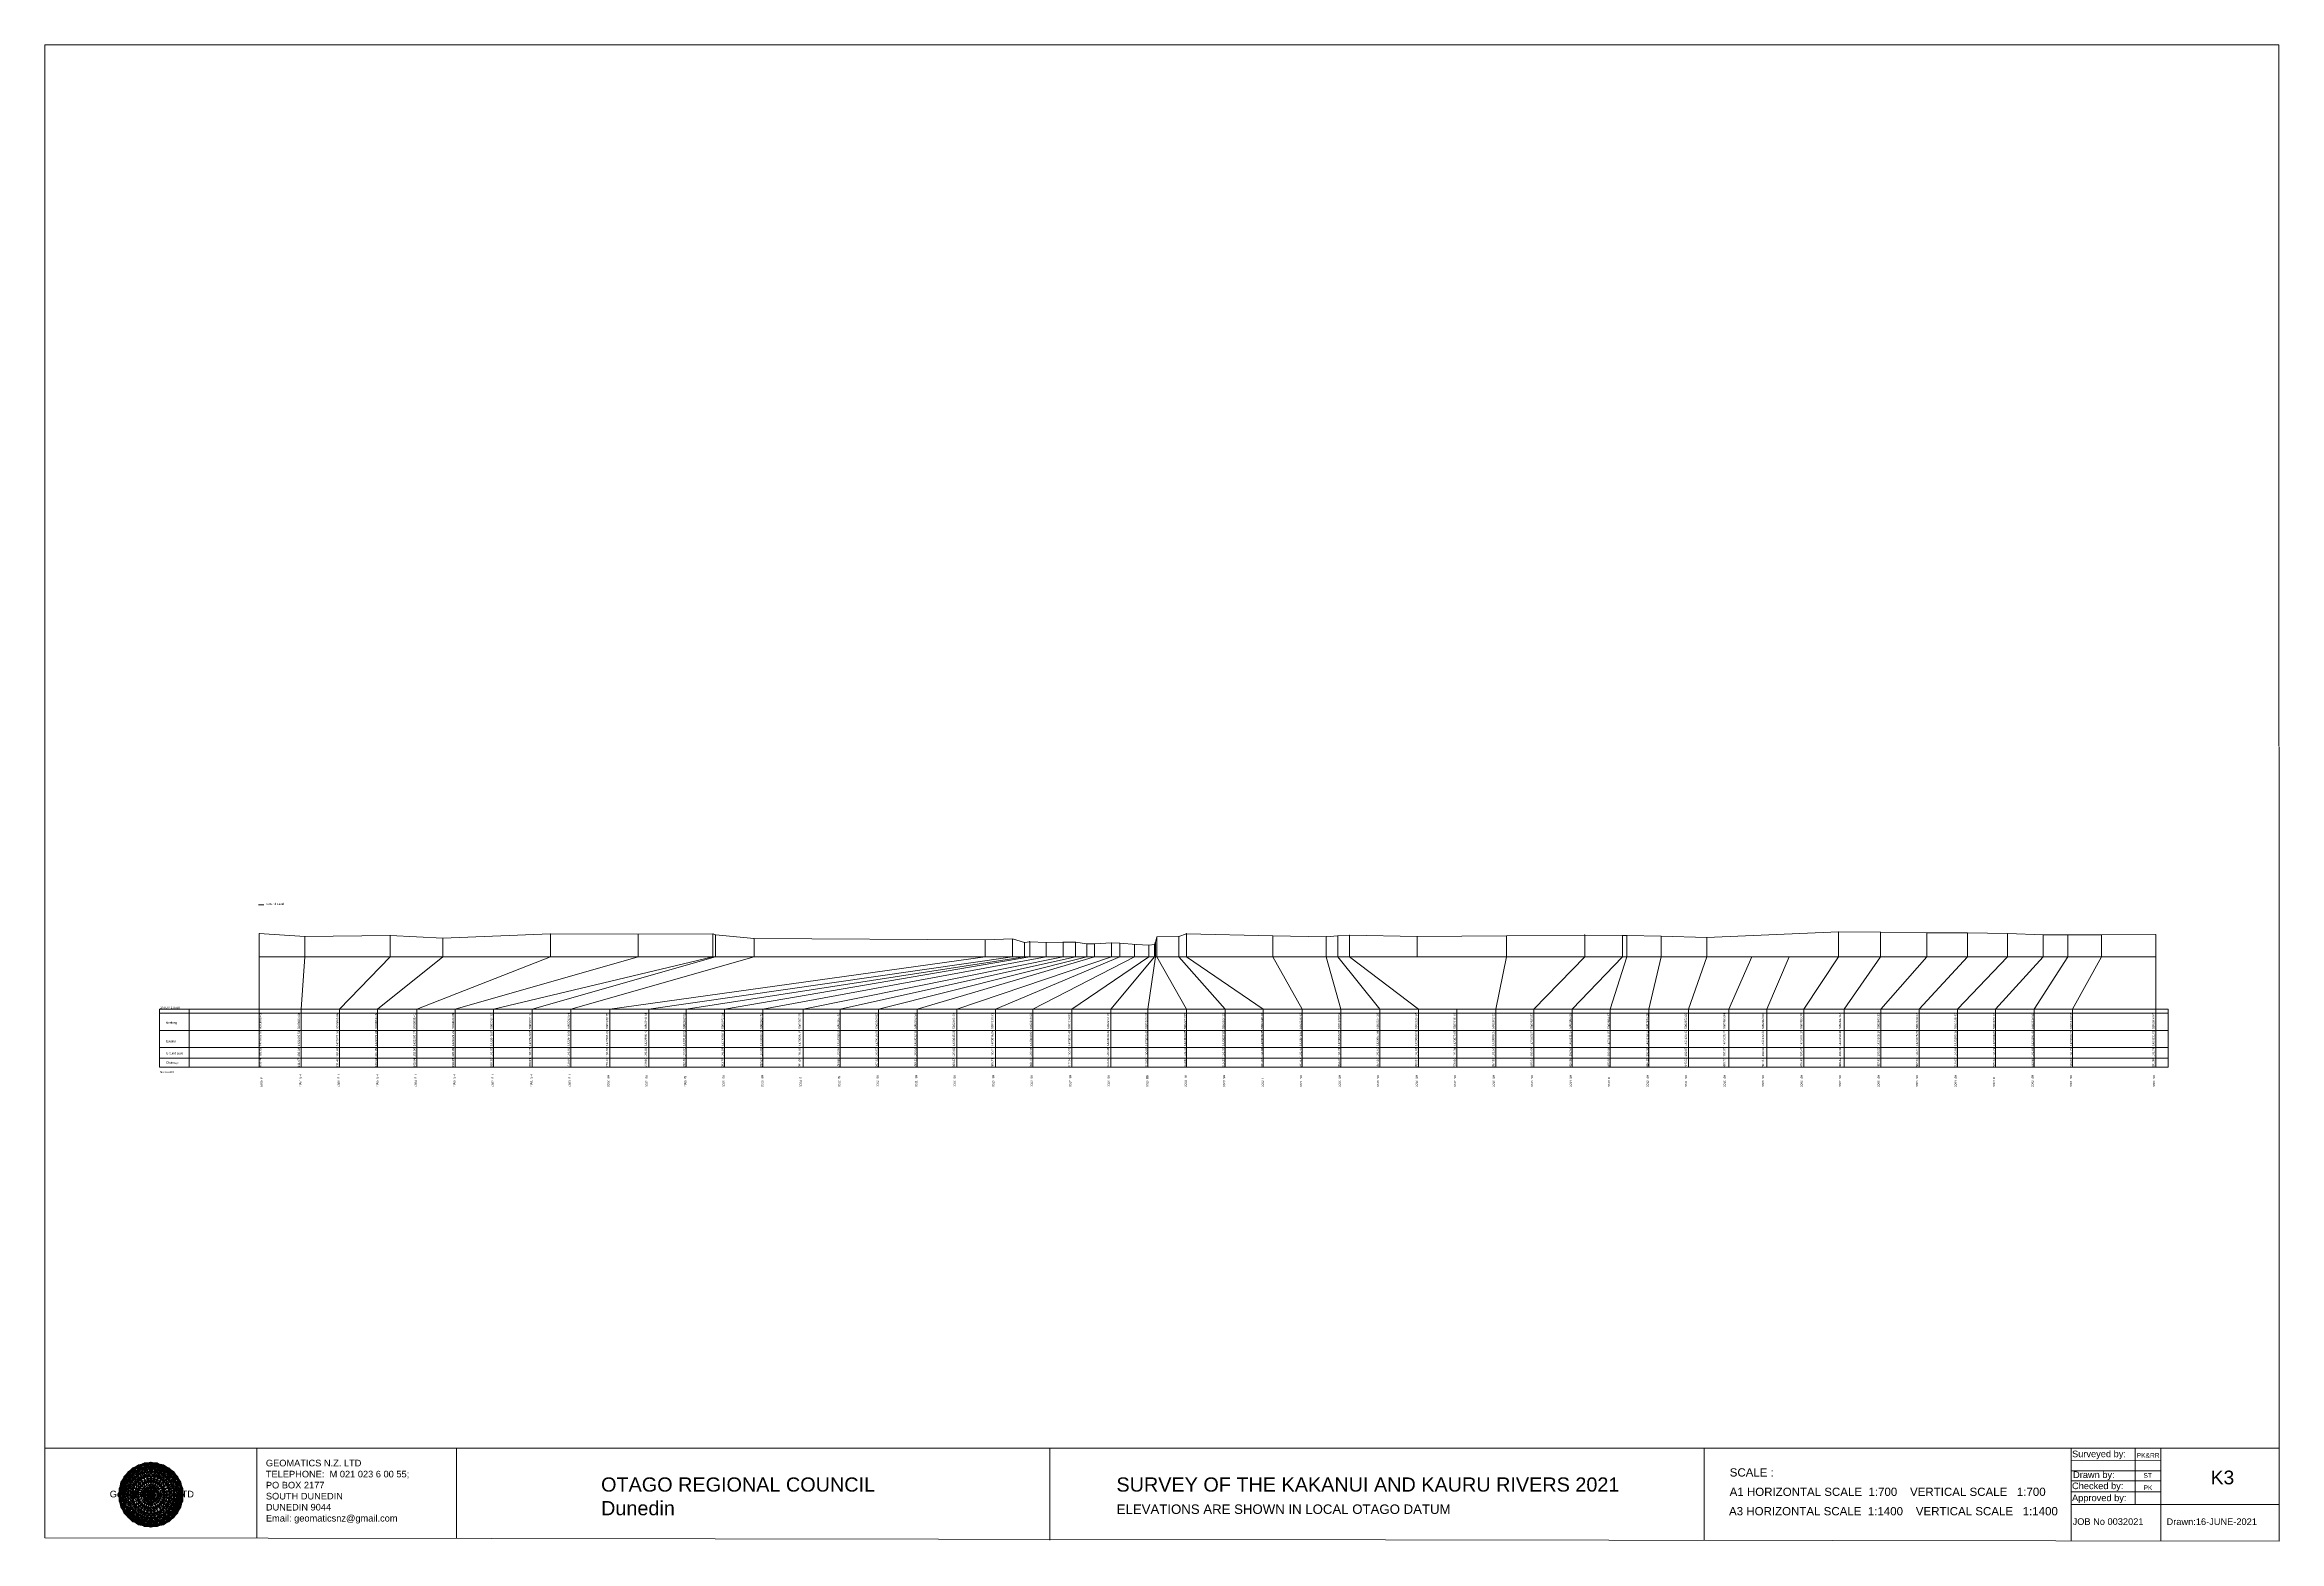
# Model space of a CAD drawing. Header units: millimetres. Extents: x -13804604 to 13046302109, y -19137686871 to 1424964600.
# Drawn here: x -12656687 to -12124426, y 48319 to 404688 of the extents above; entities that cross this region are included whole.
import ezdxf

# ---------------------------------------------------------------- set-up
doc = ezdxf.new("R2010")
doc.units = ezdxf.units.MM
doc.header["$PDMODE"] = 35
doc.header["$PDSIZE"] = 20
doc.layers.get('0').update_dxf_attribs({"lineweight": 0})
doc.layers.add('CODE', color=50, linetype='Continuous', lineweight=0)
doc.layers.add('geo', color=7, linetype='Continuous', lineweight=0)
doc.styles.get("Standard").update_dxf_attribs({"font": 'arial.ttf'})

# ---------------------------------------------------------------- blocks, each defined once
blk = doc.blocks.new('Geomatics_Circle_SPT')
at = {"layer": 'geo', "color": 2, "linetype": 'Continuous', "lineweight": 0}
for p, q in [((0, 25.2), (-25.2, 0)), ((-24.7, 4.9), (-4.9, 24.7)), ((-24.7, -4.9), (4.9, 24.7)), ((-9.7, 23.3), (-23.3, 9.6)), ((9.7, 23.3), (-23.3, -9.7)), ((-21, 14), (-14, 21)), ((-21, -14), (14, 21)), ((0, 0), (-17.8, 17.8)), ((-14, 21), (21, -14)), ((23.3, -9.7), (-9.7, 23.3)), ((-4.9, 24.7), (24.7, -4.9)), ((25.2, 0), (0, 25.2)), ((0, 0), (17.8, 17.8)), ((4.9, 24.7), (24.7, 4.9)), ((23.3, 9.7), (9.7, 23.3)), ((14, 21), (21, 14)), ((17.8, 18.1), (17.8, 18.1)), ((4.9, -24.7), (-24.7, 4.9)), ((-24.7, 0), (0, -24.7)), ((-23.3, 9.7), (9.7, -23.3)), ((14, -21), (-21, 14)), ((0, 0), (-17.8, -17.8)), ((21, 14), (-14, -21)), ((-9.7, -23.3), (23.3, 9.7)), ((24.7, 4.9), (-4.9, -24.7)), ((0, 0), (17.8, -17.8)), ((0, -24.8), (25.2, 0)), ((-4.9, -24.7), (-24.7, -4.9)), ((-23.3, -9.7), (-9.7, -23.3)), ((-14, -21), (-21, -14)), ((24.7, -4.9), (4.9, -24.7)), ((9.7, -23.3), (23.3, -9.7)), ((21, -14), (14, -21)), ((-17.8, -17.8), (-17.8, -17.8)), ((4.9, -24.7), (4.9, -24.7)), ((18.1, -17.8), (18.1, -17.8))]:
    blk.add_line(p, q, dxfattribs=at)
at = {"layer": 'geo', "color": 1, "linetype": 'Continuous', "lineweight": 0}
for p, q in [((-25.2, 0), (9.7, 23.3)), ((-25.2, 0), (-9.6, 23.3)), ((-4.9, 24.8), (-24.7, -4.9)), ((4.9, 24.7), (-24.7, 4.9)), ((14, 21), (-24.7, -4.9)), ((-14, 21), (-24.7, 4.9)), ((-23.3, 9.7), (0, 25.2)), ((-23.3, -9.6), (0, 25.2)), ((-23.3, -9.6), (17.8, 17.8)), ((-23.3, 9.7), (-17.8, 17.9)), ((-23.3, -9.6), (-17.8, 17.9)), ((-23.3, 9.7), (17.8, 17.8)), ((4.9, 24.8), (-21, -14)), ((-4.9, 24.7), (-21, 14)), ((14, 21), (-21, 14)), ((-14, 21), (-21, -14)), ((-17.9, 17.6), (-17.9, 17.6)), ((-17.8, 17.8), (9.7, 23.3)), ((-17.8, 17.8), (-9.6, 23.3)), ((-17.8, -17.8), (9.7, 23.3)), ((-17.8, -17.8), (-9.7, 23.3)), ((-9.7, -23.3), (-17.8, 17.8)), ((-17.8, 17.8), (9.7, -23.3)), ((-17.8, 17.8), (23.3, -9.6)), ((-17.8, 17.8), (23.3, 9.7)), ((4.9, 24.7), (-14, 21)), ((-4.9, 24.7), (-14, -20.9)), ((0, 0), (-14, 21)), ((-14, 21), (-4.9, -24.7)), ((-14, 21), (-14, 21)), ((24.7, -4.9), (-14, 21)), ((21, 14), (-14, 21)), ((-9.8, 23.1), (-9.8, 23.1)), ((-9.7, 23.3), (0, 25.2)), ((-9.7, 23.3), (0, -25.2)), ((-9.7, -23.3), (0, 25.2)), ((-9.6, 23.3), (17.8, -17.8)), ((-9.6, 23.3), (25.2, 0)), ((-9.6, 23.3), (17.8, 17.8)), ((-9.6, -23.3), (17.8, 17.9)), ((0, 0), (-4.9, 24.7)), ((-4.9, 24.7), (-4.9, 24.7)), ((21, -14), (-4.9, 24.7)), ((24.8, 4.9), (-4.9, 24.7)), ((14, 21), (-4.9, 24.7)), ((-0.2, 25.1), (-0.2, 25.1)), ((0, 25.2), (9.7, -23.3)), ((0, 25.2), (23.3, -9.7)), ((0, 25.2), (23.3, 9.7)), ((0, 25.2), (9.7, 23.3)), ((0, 0), (4.9, 24.7)), ((0, -25.2), (9.7, 23.3)), ((0, 0), (14, 21)), ((21, 14), (4.9, 24.8)), ((14, -21), (4.9, 24.7)), ((24.7, -4.9), (4.9, 24.7)), ((4.9, 24.7), (4.9, 24.7)), ((4.9, -24.7), (14, 21)), ((9.4, 23.3), (9.4, 23.3)), ((9.7, 23.3), (17.8, -17.8)), ((9.7, 23.3), (25.2, 0)), ((9.7, 23.3), (17.8, 17.9)), ((17.8, 17.8), (9.7, -23.3)), ((21, -14), (14, 21)), ((24.7, 4.9), (14, 21)), ((14, 21), (14, 21)), ((17.6, 17.9), (17.6, 17.9)), ((17.8, 17.8), (23.3, -9.7)), ((17.8, 17.8), (23.3, 9.7)), ((-25.2, 0), (23.3, 9.7)), ((-25.2, 0), (-23.3, 9.7)), ((-23.3, -9.7), (-25.2, 0)), ((-9.6, -23.3), (-25.2, 0)), ((9.7, -23.3), (-25.2, 0)), ((21, 14), (-24.7, 4.9)), ((-21, 14), (-24.7, -4.9)), ((0, 0), (-24.7, 4.9)), ((-24.7, 4.9), (-21, -14)), ((-24.7, 4.9), (-4.9, -24.7)), ((-24.7, 4.9), (14, -21)), ((-24.7, 4.9), (-24.7, 4.9)), ((0, 0), (-24.7, -4.9)), ((-17.8, -17.8), (-23.3, 9.7)), ((0, -25.2), (-23.3, 9.7)), ((-23.3, 9.7), (17.8, -17.8)), ((-23.3, 9.7), (25.2, 0)), ((-23.3, 9.4), (-23.3, 9.4)), ((-23.3, -9.7), (25.2, 0)), ((0, 0), (-21, 14)), ((-21, 14), (-14, -21)), ((-21, 14), (4.9, -24.7)), ((-21, 14), (-21, 14)), ((24.7, 4.9), (-21, 14)), ((0, 0), (-21, -14)), ((-17.8, -17.8), (23.3, 9.7)), ((-14, -21), (24.7, 4.9)), ((0, 0), (-14, -21)), ((25.2, 0), (-9.6, -23.3)), ((-4.9, -24.7), (21, 14)), ((0, 0), (-4.9, -24.7)), ((0, 0), (21, 14)), ((23.3, 9.7), (0, -25.2)), ((0, 0), (24.8, 4.9)), ((0, 0), (4.9, -24.7)), ((0, 0), (14, -21)), ((0, 0), (21, -14)), ((0, 0), (24.8, -4.9)), ((4.9, -24.7), (24.7, 4.9)), ((25.2, 0), (9.7, -23.3)), ((14, -21), (21, 14)), ((23.3, 9.7), (17.8, -17.8)), ((24.7, -4.9), (21, 14)), ((21, 14), (21, 14)), ((21, -14), (24.7, 4.9)), ((23.1, 9.8), (23.1, 9.8)), ((23.3, 9.7), (25.2, 0)), ((25.2, 0), (23.3, -9.6)), ((24.7, 4.9), (24.7, 4.9)), ((25.1, 0.2), (25.1, 0.2)), ((-25.2, 0), (23.3, -9.7)), ((-25.1, -0.2), (-25.1, -0.2)), ((-24.7, -4.9), (-24.7, -4.9)), ((-24.7, -4.9), (-14, -21)), ((-24.7, -4.9), (4.9, -24.7)), ((-24.7, -4.9), (21, -14)), ((-17.8, -17.8), (-23.3, -9.7)), ((0, -25.2), (-23.3, -9.6)), ((17.8, -17.8), (-23.3, -9.6)), ((-23.1, -9.8), (-23.1, -9.8)), ((-21, -14), (24.7, -4.9)), ((-21, -14), (-21, -14)), ((-21, -14), (-4.9, -24.7)), ((-21, -14), (14, -21)), ((23.3, -9.7), (-17.8, -17.8)), ((-14, -21), (21, -14)), ((-4.9, -24.7), (24.7, -4.9)), ((23.3, -9.6), (0, -25.2)), ((4.9, -24.7), (21, -14)), ((14, -21), (24.7, -4.9)), ((23.3, -9.6), (17.8, -17.8)), ((21, -14), (21, -14)), ((23.3, -9.4), (23.3, -9.4)), ((24.7, -4.9), (24.7, -4.9)), ((-9.6, -23.3), (-17.8, -17.8)), ((9.7, -23.3), (-17.8, -17.8)), ((-17.6, -17.9), (-17.6, -17.9)), ((-14, -21), (-14, -21)), ((-14, -21), (4.9, -24.7)), ((17.8, -17.8), (-9.7, -23.3)), ((0, -25.2), (-9.7, -23.3)), ((-9.4, -23.3), (-9.4, -23.3)), ((-4.9, -24.7), (14, -21)), ((-4.9, -24.7), (-4.9, -24.7)), ((9.7, -23.3), (0, -25.2)), ((0.2, -25.1), (0.2, -25.1)), ((4.9, -24.7), (4.9, -24.7)), ((17.8, -17.8), (9.7, -23.3)), ((9.8, -23.1), (9.8, -23.1)), ((14, -21), (14, -21)), ((17.9, -17.6), (17.9, -17.6))]:
    blk.add_line(p, q, dxfattribs=at)
at = {"layer": 'geo', "color": 114, "linetype": 'Continuous', "lineweight": 0}
for p, q in [((17.9, 17.8), (-25.2, 0)), ((-24.7, 4.9), (14, 21)), ((9.7, 23.3), (-23.3, 9.7)), ((-20.9, 14), (4.9, 24.7)), ((0, 25.2), (-17.8, 17.8)), ((-17.8, 17.8), (0, -25.2)), ((-14, 21), (-4.9, 24.7)), ((4.9, -24.7), (-14, 21)), ((0, 0), (-9.7, 23.3)), ((-4.9, 24.7), (14, -21)), ((17.8, -17.8), (0, 25.2)), ((0, 0), (9.7, 23.3)), ((4.9, 24.7), (21, -14)), ((23.3, -9.7), (9.7, 23.3)), ((14, 21), (24.7, -4.9)), ((25.2, 0), (17.8, 17.8)), ((-24.7, -4.9), (21, 14)), ((-14, -21), (-24.7, 4.9)), ((0, 0), (-23.3, 9.7)), ((-23.3, 9.7), (-9.7, -23.3)), ((0, 0), (-23.3, -9.7)), ((-4.9, -24.7), (-21, 14)), ((24.8, 4.9), (-20.9, -14)), ((0, 0), (-9.7, -23.3)), ((0, 0), (23.3, 9.7)), ((0, 0), (9.7, -23.3)), ((0, 0), (23.3, -9.7)), ((21, 14), (24.7, 4.9)), ((-25.2, 0), (-17.8, -17.8)), ((-21, -14), (-24.7, -4.9)), ((-17.8, -17.8), (25.2, 0)), ((24.8, -4.9), (-14, -21)), ((-9.6, -23.3), (23.3, -9.7)), ((21, -14), (-4.9, -24.8)), ((0, -25.2), (17.9, -17.8)), ((14, -21), (4.9, -24.8))]:
    blk.add_line(p, q, dxfattribs=at)
at = {"layer": 'geo', "color": 250, "linetype": 'Continuous', "lineweight": 0}
for p, q in [((-17.8, 17.8), (17.8, 17.8)), ((-17.8, -17.8), (-17.8, 17.8)), ((-14, 21), (-14, 21)), ((14, 21), (-14, 21)), ((-14, 20.9), (-14, -21)), ((-9.7, 23.3), (9.7, 23.3)), ((-9.7, -23.3), (-9.7, 23.3)), ((-4.9, 24.7), (4.9, 24.7)), ((-4.9, 24.7), (-4.9, -24.7)), ((0, 0), (0, 25.2)), ((4.9, 24.7), (4.9, -24.7)), ((9.7, -23.3), (9.7, 23.3)), ((14, 21), (14, -21)), ((17.8, -17.8), (17.8, 17.8)), ((0, 0), (-25.2, 0)), ((24.7, 4.9), (-24.7, 4.9)), ((-24.7, 4.9), (-24.7, -4.9)), ((-23.3, 9.7), (23.3, 9.7)), ((-23.3, 9.7), (-23.3, 9.7)), ((-23.3, -9.7), (-23.3, 9.7)), ((21, 14), (-21, 14)), ((-21, 14), (-21, -14)), ((0, 0), (0, -25.2)), ((0, 0), (25.2, 0)), ((21, 14), (21, 14)), ((21, -14), (21, 14)), ((23.3, 9.7), (23.3, -9.7)), ((24.7, 4.9), (24.7, 4.9)), ((24.7, -4.9), (24.7, 4.9)), ((-24.7, -4.9), (24.7, -4.9)), ((23.3, -9.7), (-23.3, -9.7)), ((-21, -14), (21, -14)), ((17.8, -17.8), (-17.8, -17.8)), ((-14, -21), (14, -21)), ((9.7, -23.3), (-9.7, -23.3)), ((-4.9, -24.7), (4.9, -24.7))]:
    blk.add_line(p, q, dxfattribs=at)
blk = doc.blocks.new('GeomaticsNZ TITLE BLOCK')
at = {"color": 7, "linetype": 'Continuous', "lineweight": 0}
for p, q in [((0, 94.9), (0, 1579.2)), ((0, 1579.2), (2363.4, 1579.2)), ((2363.4, 1579.2), (2364, 94.9)), ((2364, 94.9), (0, 94.9)), ((0, 94.9), (0, 0)), ((15.9, 94.9), (2364, 94.9)), ((224.3, 95.2), (224.3, -0.3)), ((2364, 94.9), (382.6, 94.9)), ((435.8, 95.2), (435.8, -0.7)), ((1063.4, 94.9), (1063.4, -2.4)), ((1755.4, 94.9), (1755.4, -2.6)), ((2143.9, 94.9), (2143.7, -3)), ((2211.5, 94.9), (2211.5, 36.1)), ((2238.6, 94.8), (2238.6, -3.2)), ((2364, -3.5), (2364, 94.9)), ((2143.9, 81.9), (2238.6, 81.7)), ((2143.9, 71), (2238.6, 71)), ((2143.6, 60.4), (2238.6, 60.4)), ((2143.8, 48.6), (2238.6, 48.6)), ((2143.8, 35.4), (2364, 35.3)), ((0, 0), (2364, -3.5))]:
    blk.add_line(p, q, dxfattribs=at)
at = {"color": 7, "linetype": 'Continuous', "lineweight": 0, "xscale": 1.36, "yscale": 1.36, "zscale": 1.36}
blk.add_blockref('Geomatics_Circle_SPT', (112.4, 45.7), dxfattribs=at)
at = {"color": 7, "linetype": 'Continuous', "lineweight": 0}
for s, p in [('PK&RR', (2213.2, 84.8)), ('ST', (2220.3, 63.6)), ('PK', (2220.4, 50.6))]:
    blk.add_text(s, height=5, dxfattribs=at).set_placement(p)
at = {"color": 7, "linetype": 'Continuous', "lineweight": 0, "attachment_point": 1}
for s, width, heights, insert, char_height in [('{\\C256;GEOMATICS N.Z. LTD                   \\PTELEPHONE:  M 021 023 6 00 55;\\PPO BOX 2177\\PSOUTH DUNEDIN\\PDUNEDIN 9044\\PEmail: geomaticsnz@gmail.com}', 3535.727, [94.7], (234, 82.7), 7), ('{\\C256;Surveyed by:}', 3535.727, [0], (2144.7, 92.4), 7), ('{\\C256;Geomatics N.Z. LTD                   }', 125.079, [15.8], (68.8, 49.9), 7), ('{\\C256;OTAGO REGIONAL COUNCIL\\PDunedin}', 3535.727, [0], (588.6, 64), 15), ('{\\C256;SURVEY OF THE KAKANUI AND KAURU RIVERS 2021}', 3535.727, [0], (1133.8, 64), 15), ('{\\C256;Checked by:}', 3535.727, [0], (2144.7, 58.6), 7), ('{\\C256;Drawn by:}', 3535.727, [0], (2145.8, 70.4), 7), ('{\\C256;ELEVATIONS ARE SHOWN IN LOCAL OTAGO DATUM}', 3535.727, [0], (1134.1, 35.4), 10), ('{\\C256;Approved by:}', 3535.727, [0], (2144.7, 45.9), 7), ('{\\C256;JOB No 0032021}', 3535.727, [0], (2145.3, 20.8), 7), ('{\\C256;Drawn:16-JUNE-2021}', 3535.727, [0], (2244.7, 20.7), 7)]:
    blk.add_mtext_dynamic_manual_height_columns(s, width=width, gutter_width=159, heights=heights, dxfattribs=dict(at, insert=insert, char_height=char_height))

msp = doc.modelspace()

# ---------------------------------------------------------------- linework, layer by layer
at = {"color": 1, "linetype": 'Continuous', "lineweight": 0}
msp.add_line((-12605752.439, 199866.554), (-12604460.473, 199866.554), dxfattribs=at)
at = {"linetype": 'Continuous', "lineweight": 0}
for p, q in [((-12605571.258, 193047), (-12605571.258, 161248.305)), ((-12594747.07, 192337), (-12594747.07, 187478.645)), ((-12574402.944, 192599), (-12574402.944, 187478.645)), ((-12561876.676, 191949), (-12561876.676, 187478.645)), ((-12536176.8, 192961), (-12536176.8, 187478.645)), ((-12515331.078, 192902), (-12515331.078, 187478.645)), ((-12497511.41, 192953), (-12497511.41, 187478.645)), ((-12496901.198, 192763), (-12496901.198, 187478.645)), ((-12487726.713, 191834), (-12487726.713, 187478.645)), ((-12426179.994, 191797), (-12426179.994, 187478.645)), ((-12391771.216, 192229), (-12391771.216, 187478.645)), ((-12386584.404, 192299), (-12386584.404, 187478.645)), ((-12384746.613, 192990), (-12384746.613, 187478.645)), ((-12364148.469, 192471), (-12364148.469, 187478.645)), ((-12351416.268, 192281), (-12351416.268, 187478.645)), ((-12348674.616, 192531), (-12348674.616, 187478.645)), ((-12345872.483, 192652), (-12345872.483, 187478.645)), ((-12329777.933, 192342), (-12329777.933, 187478.645)), ((-12308481.641, 192504), (-12308481.641, 187478.645)), ((-12289876.756, 192685), (-12289876.756, 187478.645)), ((-12280852.303, 192585), (-12280852.303, 187478.645)), ((-12279834.346, 192605), (-12279834.346, 187478.645)), ((-12271668.463, 192386), (-12271668.463, 187478.645)), ((-12260791.901, 192066), (-12260791.901, 187478.645)), ((-12229393.665, 193448), (-12229393.665, 187478.645)), ((-12219392.282, 193378), (-12219392.282, 187478.645)), ((-12208395.019, 193219), (-12208395.019, 187478.645)), ((-12198698.046, 193209), (-12198698.046, 187478.645)), ((-12189182.501, 193060), (-12189182.501, 187478.645)), ((-12180675.675, 192740), (-12180675.675, 187478.645)), ((-12174828.274, 192691), (-12174828.274, 187478.645)), ((-12166790.963, 192721), (-12166790.963, 187478.645)), ((-12153858.209, 192782), (-12153858.209, 161248.305)), ((-12594747.07, 187478.645), (-12595598.744, 175000)), ((-12574402.944, 187478.645), (-12586474.749, 175000)), ((-12561876.676, 187478.645), (-12577385.115, 175000)), ((-12536176.8, 187478.645), (-12568022.789, 175000)), ((-12515331.078, 187478.645), (-12558899.187, 175000)), ((-12497511.41, 187478.645), (-12549814.969, 175000)), ((-12496901.198, 187478.645), (-12540547.921, 175000)), ((-12487726.713, 187478.645), (-12531352.579, 175000)), ((-12432691.279, 187478.645), (-12522109.103, 175000)), ((-12426179.994, 187478.645), (-12512769.324, 175000)), ((-12423335.917, 187478.645), (-12503881.275, 175000)), ((-12422064.146, 187478.645), (-12494748.29, 175000)), ((-12485615.304, 175000), (-12418148.345, 187478.645)), ((-12414121.826, 187478.645), (-12476036.846, 175000)), ((-12411139.379, 187478.645), (-12467207.632, 175000)), ((-12408495.091, 187478.645), (-12458102.034, 175000)), ((-12406595.641, 187478.645), (-12448852.247, 175000)), ((-12402550.595, 187478.645), (-12439405.442, 175000)), ((-12432691.279, 191527), (-12432691.279, 187478.645)), ((-12400607.247, 187478.645), (-12430191.085, 175000)), ((-12423335.917, 190908), (-12423335.917, 187478.645)), ((-12422064.146, 191088), (-12422064.146, 187478.645)), ((-12397089.566, 187478.645), (-12421300.463, 175000)), ((-12418148.345, 190918), (-12418148.345, 187478.645)), ((-12414121.826, 190998), (-12414121.826, 187478.645)), ((-12393676.125, 187478.645), (-12412009.647, 175000)), ((-12411139.379, 190968), (-12411139.379, 187478.645)), ((-12408495.091, 190568), (-12408495.091, 187478.645)), ((-12406595.641, 190588), (-12406595.641, 187478.645)), ((-12392327.341, 187478.645), (-12402718.832, 175000)), ((-12402550.595, 190799), (-12402550.595, 187478.645)), ((-12400607.247, 190709), (-12400607.247, 187478.645)), ((-12397089.566, 190439), (-12397089.566, 187478.645)), ((-12392144.231, 187478.645), (-12393915.697, 175000)), ((-12393676.125, 190289), (-12393676.125, 187478.645)), ((-12392327.341, 190459), (-12392327.341, 187478.645)), ((-12392144.231, 190959), (-12392144.231, 187478.645)), ((-12391771.216, 187478.645), (-12384684.829, 175000)), ((-12375536.467, 175000), (-12386584.404, 187478.645)), ((-12384746.613, 187478.645), (-12366429.713, 175000)), ((-12364148.469, 187478.645), (-12357198.42, 175000)), ((-12351416.268, 187478.645), (-12347939.055, 175000)), ((-12629314.085, 175000), (-12150878.397, 175000)), ((-12622300.935, 175000), (-12622300.935, 161248.305)), ((-12595598.744, 161248.305), (-12595598.744, 175000)), ((-12586474.749, 161248.305), (-12586474.749, 175000)), ((-12577385.115, 161248.305), (-12577385.115, 175000)), ((-12568022.789, 161248.305), (-12568022.789, 175000)), ((-12558899.187, 161248.305), (-12558899.187, 175000)), ((-12549814.969, 161248.305), (-12549814.969, 175000)), ((-12540547.921, 161248.305), (-12540547.921, 175000)), ((-12531352.579, 161248.305), (-12531352.579, 175000)), ((-12522109.103, 161248.305), (-12522109.103, 175000)), ((-12512769.324, 161248.305), (-12512769.324, 175000)), ((-12503881.275, 161248.305), (-12503881.275, 175000)), ((-12494748.29, 161248.305), (-12494748.29, 175000)), ((-12485615.304, 161248.305), (-12485615.304, 175000)), ((-12476036.846, 161248.305), (-12476036.846, 175000)), ((-12467207.632, 161248.305), (-12467207.632, 175000)), ((-12458102.034, 161248.305), (-12458102.034, 175000)), ((-12448852.247, 161248.305), (-12448852.247, 175000)), ((-12439405.442, 161248.305), (-12439405.442, 175000)), ((-12430191.085, 161248.305), (-12430191.085, 175000)), ((-12421300.463, 161248.305), (-12421300.463, 175000)), ((-12412009.647, 161248.305), (-12412009.647, 175000)), ((-12402718.832, 161248.305), (-12402718.832, 175000)), ((-12393915.697, 161248.305), (-12393915.697, 175000)), ((-12384684.829, 161248.305), (-12384684.829, 175000)), ((-12375536.467, 161248.305), (-12375536.467, 175000)), ((-12366429.713, 161248.305), (-12366429.713, 175000)), ((-12357198.42, 161248.305), (-12357198.42, 175000)), ((-12347939.055, 161248.305), (-12347939.055, 175000)), ((-12338631.272, 161248.305), (-12338631.272, 175000)), ((-12329494.135, 161248.305), (-12329494.135, 175000)), ((-12320310.606, 161248.305), (-12320310.606, 175000)), ((-12311030.056, 161248.305), (-12311030.056, 175000)), ((-12301978.618, 161248.305), (-12301978.618, 175000)), ((-12292882.445, 161248.305), (-12292882.445, 175000)), ((-12283777.958, 161248.305), (-12283777.958, 175000)), ((-12274558.652, 161248.305), (-12274558.652, 175000)), ((-12265182.301, 161248.305), (-12265182.301, 175000)), ((-12255520.497, 161248.305), (-12255520.497, 175000)), ((-12246464.58, 161248.305), (-12246464.58, 175000)), ((-12237703.172, 161248.305), (-12237703.172, 175000)), ((-12228058.259, 161248.305), (-12228058.259, 175000)), ((-12219359.033, 161248.305), (-12219359.033, 175000)), ((-12210230.178, 161248.305), (-12210230.178, 175000)), ((-12201081.533, 161248.305), (-12201081.533, 175000)), ((-12191986.003, 161248.305), (-12191986.003, 175000)), ((-12182808.185, 161248.305), (-12182808.185, 175000)), ((-12173648.25, 161248.305), (-12173648.25, 175000))]:
    msp.add_line(p, q, dxfattribs=at)
at = {"color": 7, "linetype": 'Continuous', "lineweight": 0}
for p, q in [((-12605571.258, 187478.645), (-12153858.209, 187478.645)), ((-12629314.085, 175000), (-12629314.085, 161248.305)), ((-12629314.085, 174076.552), (-12150878.397, 174076.552)), ((-12150878.397, 175000), (-12150878.397, 161248.305)), ((-12629314.085, 169946.779), (-12150878.397, 169946.779)), ((-12629314.085, 165885.475), (-12150878.397, 165885.475)), ((-12629314.085, 163350.052), (-12150878.397, 163350.052)), ((-12629314.085, 161248.305), (-12150878.397, 161248.305))]:
    msp.add_line(p, q, dxfattribs=at)
for p, q in [((-12348674.616, 187478.645), (-12338631.272, 175000)), ((-12345872.483, 187478.645), (-12329494.135, 175000)), ((-12308481.641, 187478.645), (-12311030.056, 175000)), ((-12289876.756, 187478.645), (-12301978.618, 175000)), ((-12280852.303, 187478.645), (-12292882.445, 175000)), ((-12279834.346, 187478.645), (-12283777.958, 175000)), ((-12271668.463, 187478.645), (-12274558.652, 175000)), ((-12260791.901, 187478.645), (-12265182.301, 175000)), ((-12250032.333, 187478.645), (-12255520.497, 175000)), ((-12241141.24, 187478.645), (-12246464.58, 175000)), ((-12229393.665, 187478.645), (-12237703.172, 175000)), ((-12219392.282, 187478.645), (-12228058.259, 175000)), ((-12208395.019, 187478.645), (-12219359.033, 175000)), ((-12198698.046, 187478.645), (-12210230.178, 175000)), ((-12189182.501, 187478.645), (-12201081.533, 175000)), ((-12180675.675, 187478.645), (-12191986.003, 175000)), ((-12174828.274, 187478.645), (-12182808.185, 175000)), ((-12166790.963, 187478.645), (-12173648.25, 175000))]:
    msp.add_line(p, q)
at = {"color": 1, "lineweight": 0}
msp.add_lwpolyline([(-12605571.258, 193047), (-12594747.07, 192337), (-12574402.944, 192599), (-12561876.676, 191949), (-12536176.8, 192961), (-12515331.078, 192902), (-12497511.41, 192953), (-12496901.198, 192763), (-12487726.713, 191834), (-12432691.279, 191527), (-12426179.994, 191797), (-12423335.917, 190908), (-12422064.146, 191088), (-12418148.345, 190918), (-12414121.826, 190998), (-12411139.379, 190968), (-12408495.091, 190568), (-12406595.641, 190588), (-12402550.595, 190799), (-12400607.247, 190709), (-12396710.386, 190439), (-12393676.125, 190289), (-12392327.341, 190459), (-12392144.231, 190959), (-12391771.216, 192229), (-12386584.404, 192299), (-12384746.613, 192990), (-12364148.469, 192471), (-12351416.268, 192281), (-12348674.616, 192531), (-12345872.483, 192652), (-12329777.933, 192342), (-12308481.641, 192504), (-12289876.756, 192685), (-12280852.303, 192585), (-12279834.346, 192605), (-12271668.463, 192386), (-12260791.901, 192066), (-12229393.665, 193448), (-12219392.282, 193378), (-12208395.019, 193219), (-12198698.046, 193209), (-12189182.501, 193060), (-12180675.675, 192740), (-12174828.274, 192691), (-12166790.963, 192721), (-12153858.209, 192782)], dxfattribs=at)
at = {"linetype": 'Continuous', "lineweight": 0}
for p in [(-12605571.258, 193047), (-12594747.07, 192337), (-12574402.944, 192599), (-12561876.676, 191949), (-12536176.8, 192961), (-12515331.078, 192902), (-12497511.41, 192953), (-12496901.198, 192763), (-12487726.713, 191834), (-12426179.994, 191797), (-12391771.216, 192229), (-12386584.404, 192299), (-12384746.613, 192990), (-12364148.469, 192471), (-12351416.268, 192281), (-12348674.616, 192531), (-12345872.483, 192652), (-12329777.933, 192342), (-12308481.641, 192504), (-12289876.756, 192685), (-12280852.303, 192585), (-12279834.346, 192605), (-12271668.463, 192386), (-12260791.901, 192066), (-12229393.665, 193448), (-12219392.282, 193378), (-12208395.019, 193219), (-12198698.046, 193209), (-12189182.501, 193060), (-12180675.675, 192740), (-12174828.274, 192691), (-12166790.963, 192721), (-12153858.209, 192782), (-12432691.279, 191527), (-12423335.917, 190908), (-12422064.146, 191088), (-12418148.345, 190918), (-12414121.826, 190998), (-12411139.379, 190968), (-12408495.091, 190568), (-12406595.641, 190588), (-12402550.595, 190799), (-12400607.247, 190709), (-12397089.566, 190439), (-12393676.125, 190289), (-12392327.341, 190459), (-12392144.231, 190959), (-12629314.085, 174999.998)]:
    msp.add_point(p, dxfattribs=at)

# ---------------------------------------------------------------- block references
at = {"color": 7, "linetype": 'Continuous', "lineweight": 0, "xscale": 225.1542332151227, "yscale": 225.1542332151227, "zscale": 225.1542332151227}
msp.add_blockref('GeomaticsNZ TITLE BLOCK', (-12656687.235, 49116.627), dxfattribs=at)

# ---------------------------------------------------------------- texts
at = {"linetype": 'Continuous', "lineweight": 0}
msp.add_text('Ground Level', height=500, dxfattribs=at).set_placement((-12603857.298, 199844.35))
at = {"color": 7, "linetype": 'Continuous', "lineweight": 0}
for s, height, p in [('DATUM 175.00', 500, (-12629314.074, 175146.766)), ('Northing', 500, (-12627787.826, 171560.657)), ('Easting', 500, (-12627789.873, 167162.095)), ('Section K3', 500, (-12629314.085, 159797.682)), ('Ground Level', 500, (-12627771.796, 164275.128)), ('Chainage', 500, (-12627769.409, 162077.102)), ('SCALE :  ', 1962.818, (-12255331.299, 63740.91)), ('K3', 3271.3634, (-12140759.161, 61884.84)), ('A1 HORIZONTAL SCALE  1:700    VERTICAL SCALE   1:700 ', 1962.81805, (-12255351.378, 59121.66)), ('A3 HORIZONTAL SCALE  1:1400    VERTICAL SCALE   1:1400 ', 1962.81805, (-12255498.695, 54502.411))]:
    msp.add_text(s, height=height, dxfattribs=at).set_placement(p)
at = {"linetype": 'Continuous', "lineweight": 0}
for s, p in [('100.24  193.05  1422855.57  5003085.43', (-12605069.212, 161172.248)), ('111.07  192.34  1422865.51  5003080.60', (-12595892.48, 161172.248)), ('131.41  192.60  1422879.91  5003065.96', (-12586715.748, 161172.248)), ('143.94  191.95  1422889.94  5003058.45', (-12577539.016, 161172.248)), ('169.64  192.96  1422906.77  5003038.41', (-12568362.285, 161172.248)), ('190.48  192.90  1422929.29  5003033.28', (-12559185.553, 161172.248)), ('208.30  192.95  1422940.87  5003019.09', (-12550008.821, 161227.841)), ('208.91  192.76  1422943.95  5003022.11', (-12540832.089, 161227.841)), ('218.09  191.83  1422948.95  5003013.54', (-12531655.357, 161227.841)), ('273.12  191.53  1422991.61  5002978.75', (-12522478.625, 161227.841)), ('279.64  191.80  1422996.74  5002974.74', (-12513301.893, 161227.841)), ('282.48  190.91  1423013.92  5002993.92', (-12504125.503, 161227.841)), ('283.75  191.09  1423000.01  5002972.24', (-12494948.771, 161227.841)), ('287.67  190.92  1423003.01  5002969.72', (-12485772.039, 161227.841)), ('291.69  191.00  1423006.19  5002967.25', (-12476595.307, 161227.841)), ('294.68  190.97  1423008.60  5002965.49', (-12467418.575, 161227.841)), ('297.32  190.57  1423010.69  5002963.87', (-12458241.843, 161227.841)), ('299.22  190.59  1423012.10  5002962.59', (-12449065.111, 161227.841)), ('303.27  190.80  1423015.28  5002960.09', (-12439888.38, 161218.974)), ('305.21  190.71  1423016.84  5002958.93', (-12430711.648, 161218.974)), ('308.73  190.44  1423019.64  5002956.80', (-12421534.916, 161218.974)), ('312.14  190.29  1423022.48  5002954.89', (-12412358.184, 161218.974)), ('313.49  190.46  1423023.30  5002953.75', (-12403181.452, 161218.974)), ('313.67  190.96  1423023.47  5002953.67', (-12394004.72, 161218.974)), ('314.04  192.23  1423023.85  5002953.55', (-12384827.988, 161218.974)), ('319.23  192.30  1423027.83  5002950.22', (-12375651.256, 161218.974)), ('321.07  192.99  1423029.35  5002949.18', (-12366474.525, 161218.974)), ('341.67  192.47  1423045.52  5002936.42', (-12357297.793, 161218.974)), ('354.40  192.28  1423055.56  5002928.59', (-12348121.061, 161218.974)), ('357.14  192.53  1423057.86  5002927.08', (-12338944.329, 161218.974)), ('359.94  192.65  1423060.08  5002925.37', (-12329767.597, 161218.974)), ('376.04  192.34  1423072.55  5002915.19', (-12320590.865, 161218.974)), ('397.33  192.50  1423089.27  5002902.00', (-12311414.133, 161218.974)), ('415.94  192.69  1423103.95  5002890.57', (-12302237.402, 161239.438)), ('424.96  192.59  1423111.27  5002885.28', (-12293060.67, 161239.438)), ('425.98  192.61  1423111.85  5002884.37', (-12283883.938, 161239.438)), ('434.15  192.39  1423118.22  5002879.26', (-12274707.206, 161239.438)), ('445.02  192.07  1423126.89  5002872.69', (-12265530.474, 161239.438)), ('455.78  192.83  1423135.27  5002865.94', (-12256353.742, 161239.438)), ('464.67  193.30  1423142.35  5002860.56', (-12247177.01, 161239.438)), ('476.42  193.45  1423151.57  5002853.28', (-12238000.279, 161239.438)), ('486.42  193.38  1423159.41  5002847.07', (-12228823.547, 161239.438)), ('497.42  193.22  1423168.10  5002840.33', (-12219646.815, 161239.438)), ('507.12  193.21  1423175.71  5002834.32', (-12210470.083, 161219.315)), ('516.63  193.06  1423183.16  5002828.40', (-12201293.351, 161219.315)), ('525.14  192.74  1423189.83  5002823.12', (-12192116.619, 161219.315)), ('530.99  192.69  1423194.43  5002819.51', (-12182939.887, 161219.315)), ('539.02  192.72  1423200.77  5002814.57', (-12173763.155, 161219.315)), ('551.96  192.78  1423211.01  5002806.67', (-12154180.986, 161219.315))]:
    msp.add_text(s, height=500, rotation=90, dxfattribs=at).set_placement(p)
at = {"layer": 'CODE', "linetype": 'Continuous', "lineweight": 0}
for s, p in [('1050  F', (-12604737.218, 156471.432)), ('4007  SH', (-12595567.352, 156538.621)), ('4006  SH', (-12586397.486, 156538.621)), ('4005  SH', (-12577227.62, 156538.621)), ('4004  SH', (-12568057.753, 156538.621)), ('4003  SH', (-12558887.887, 156538.621)), ('4002  SH', (-12549717.68, 156538.621)), ('4001  SH', (-12540547.813, 156538.621)), ('4000  SH', (-12531377.947, 156538.621)), ('3038  SH', (-12522208.081, 156518.158)), ('3037  SH', (-12513037.874, 156518.158)), ('4008  W', (-12503874.147, 156538.621)), ('3036  SH', (-12494704.28, 156518.158)), ('3035  SH', (-12485534.073, 156518.158)), ('3034  S', (-12476363.866, 156518.158)), ('3033  W', (-12467200.139, 156518.158)), ('3032  SH', (-12458029.931, 156518.158)), ('3031  SH', (-12448859.724, 156518.158)), ('3030  SH', (-12439689.517, 156518.158)), ('3029  SH', (-12430519.309, 156518.158)), ('3028  SH', (-12421349.102, 156518.158)), ('3027  SH', (-12412178.895, 156518.158)), ('3026  SH', (-12403008.687, 156518.158)), ('3025  BB', (-12393844.96, 156518.158)), ('3024  TB', (-12384681.233, 156518.158)), ('3023  SH', (-12375511.026, 156518.158)), ('3022  F', (-12366347.299, 156518.158)), ('3021  SH', (-12357177.092, 156518.158)), ('3020  SH', (-12348006.884, 156518.158)), ('3019  SH', (-12338836.677, 156518.158)), ('3018  SH', (-12329666.47, 156518.158)), ('3017  SH', (-12320496.262, 156518.158)), ('3016  SH', (-12311326.055, 156518.158)), ('3015  SH', (-12302155.848, 156518.158)), ('3014  SH', (-12292985.64, 156518.158)), ('3013  F', (-12283821.913, 156518.158)), ('3012  SH', (-12274651.706, 156518.158)), ('3011  SH', (-12265481.499, 156518.158)), ('3010  SH', (-12256311.291, 156518.158)), ('3009  SH', (-12247141.084, 156518.158)), ('3008  SH', (-12237970.877, 156518.158)), ('3007  SH', (-12228800.669, 156518.158)), ('3006  SH', (-12219630.462, 156518.158)), ('3005  SH', (-12210460.255, 156518.158)), ('3004  SH', (-12201290.048, 156518.158)), ('3003  F', (-12192126.32, 156518.158)), ('3002  SH', (-12182956.113, 156518.158)), ('3001  SH', (-12173785.906, 156518.158)), ('3000  SH', (-12154013.93, 156518.158))]:
    msp.add_text(s, height=500, rotation=90, dxfattribs=at).set_placement(p)

doc.saveas('drawing.dxf')
